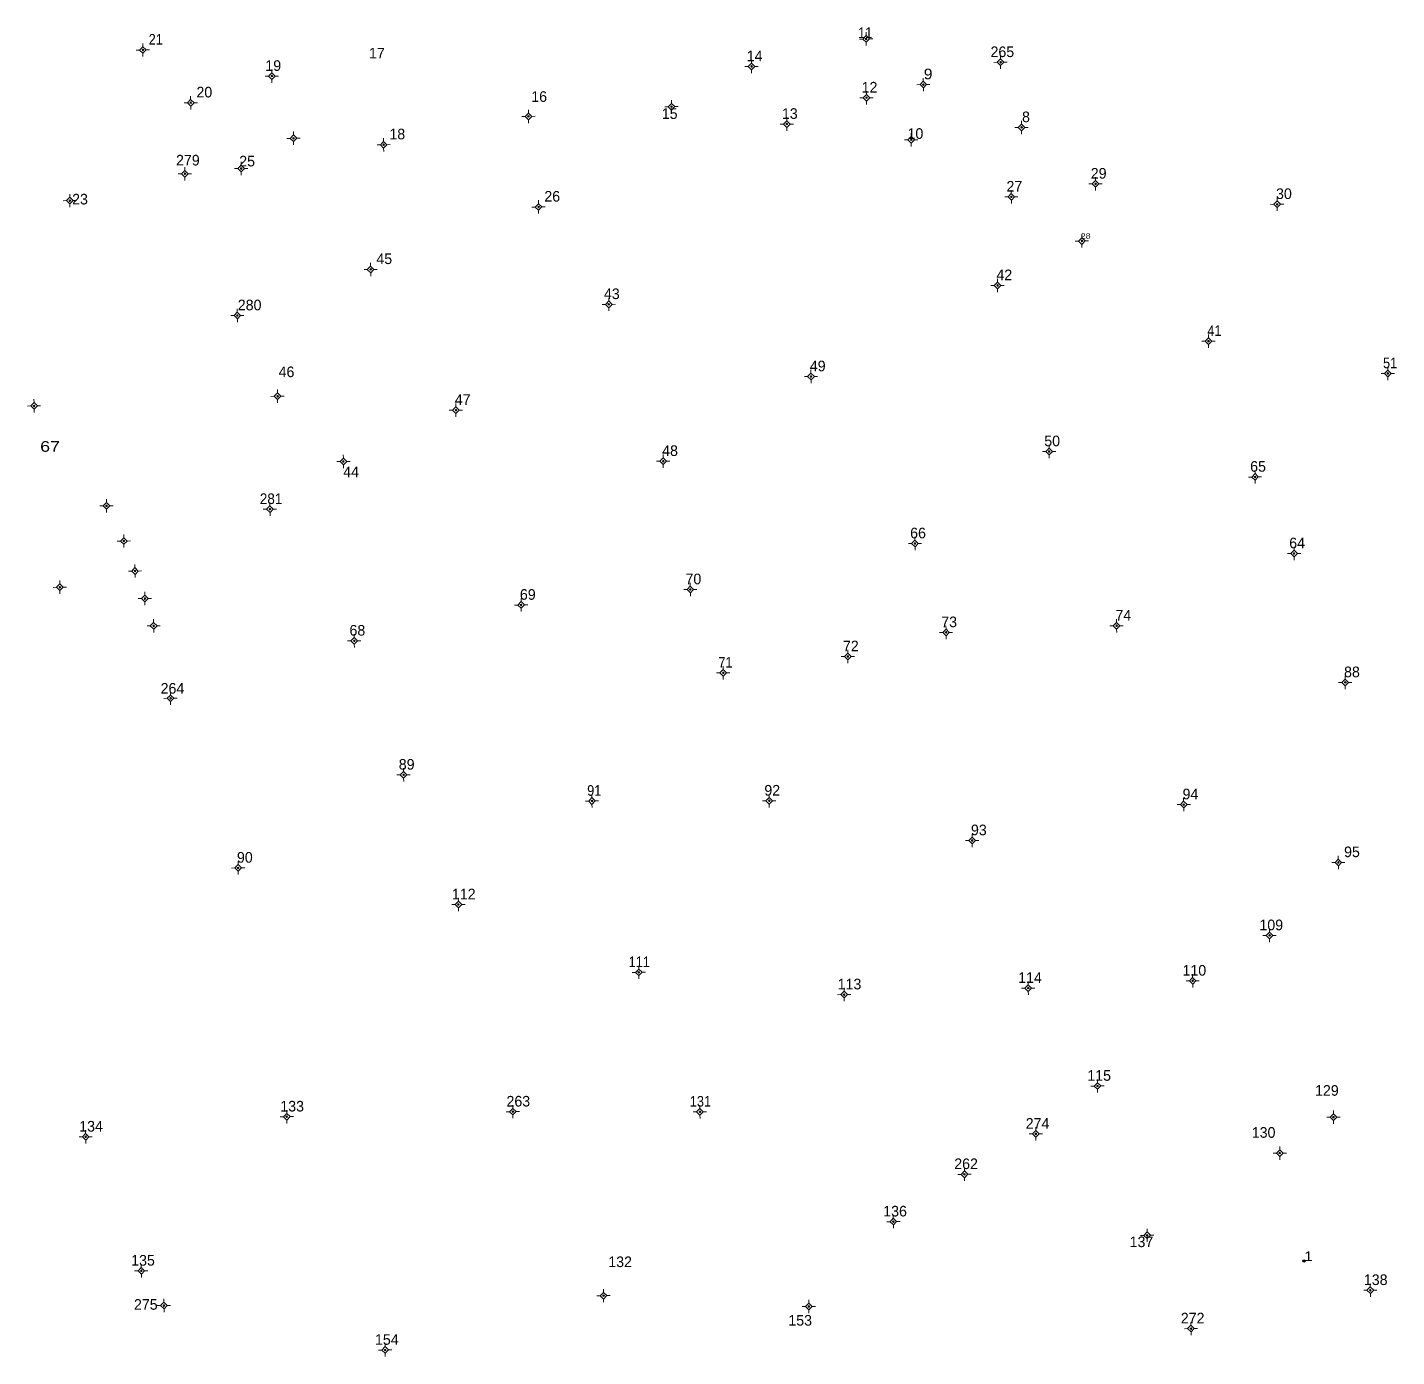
# Model space of a CAD drawing. Header units: metres. Extents: x 551555 to 552070, y 1839000 to 1839511.
# Drawn here: x 551554.9 to 551812.9, y 1839252.4 to 1839502.9 of the extents above; entities that cross this region are included whole.
import ezdxf

# ---------------------------------------------------------------- set-up
doc = ezdxf.new("R2010")
doc.units = ezdxf.units.M
doc.header["$LTSCALE"] = 0.8
doc.header["$PDMODE"] = 32
doc.header["$PDSIZE"] = 0.4
doc.layers.add('11', color=7, linetype='Continuous', lineweight=13)
for name, color, linetype in [('12', 7, 'Continuous'), ('15', 7, 'Continuous'), ('7', 7, 'Continuous')]:
    doc.layers.add(name, color=color, linetype=linetype)

msp = doc.modelspace()

# ---------------------------------------------------------------- hatches: boundary and pattern name
at = {"layer": '11'}
for points in [[(551576.8265, 1839498.643, 1), (551576.5265, 1839498.643, 1)], [(551713.0756, 1839500.7239, 1), (551712.7756, 1839500.7239, 1)], [(551738.4179, 1839496.3265, 1), (551738.1179, 1839496.3265, 1)], [(551601.1237, 1839493.7266, 1), (551600.8237, 1839493.7266, 1)], [(551691.4961, 1839495.5364, 1), (551691.1961, 1839495.5364, 1)], [(551723.8582, 1839492.1202, 1), (551723.5582, 1839492.1202, 1)], [(551585.8314, 1839488.6941, 1), (551585.5314, 1839488.6941, 1)], [(551713.1524, 1839489.6472, 1), (551712.8524, 1839489.6472, 1)], [(551649.4585, 1839486.1311, 1), (551649.1585, 1839486.1311, 1)], [(551676.416, 1839487.9564, 1), (551676.116, 1839487.9564, 1)], [(551698.1395, 1839484.6771, 1), (551697.8395, 1839484.6771, 1)], [(551742.3643, 1839484.054, 1), (551742.0643, 1839484.054, 1)], [(551605.1952, 1839482.005, 1), (551604.8952, 1839482.005, 1)], [(551622.1817, 1839480.7939, 1), (551621.8817, 1839480.7939, 1)], [(551721.5797, 1839481.7228, 1), (551721.2797, 1839481.7228, 1)], [(551584.7385, 1839475.3278, 1), (551584.4385, 1839475.3278, 1)], [(551595.3374, 1839476.3002, 1), (551595.0374, 1839476.3002, 1)], [(551756.314, 1839473.4085, 1), (551756.014, 1839473.4085, 1)], [(551563.078, 1839470.2596, 1), (551562.778, 1839470.2596, 1)], [(551740.4392, 1839470.9703, 1), (551740.1392, 1839470.9703, 1)], [(551651.3672, 1839469.0619, 1), (551651.0672, 1839469.0619, 1)], [(551790.5094, 1839469.5685, 1), (551790.2094, 1839469.5685, 1)], [(551753.7287, 1839462.6485, 1), (551753.4287, 1839462.6485, 1)], [(551619.7377, 1839457.2981, 1), (551619.4377, 1839457.2981, 1)], [(551737.8458, 1839454.2716, 1), (551737.5458, 1839454.2716, 1)], [(551664.5945, 1839450.712, 1), (551664.2945, 1839450.712, 1)], [(551594.6198, 1839448.6006, 1), (551594.3198, 1839448.6006, 1)], [(551777.5881, 1839443.7717, 1), (551777.2881, 1839443.7717, 1)], [(551702.6943, 1839437.1084, 1), (551702.3943, 1839437.1084, 1)], [(551811.3732, 1839437.6885, 1), (551811.0732, 1839437.6885, 1)], [(551556.318, 1839431.5698, 1), (551556.018, 1839431.5698, 1)], [(551602.201, 1839433.3905, 1), (551601.901, 1839433.3905, 1)], [(551635.8058, 1839430.775, 1), (551635.5058, 1839430.775, 1)], [(551614.5955, 1839421.1019, 1), (551614.2955, 1839421.1019, 1)], [(551674.8606, 1839421.1488, 1), (551674.5606, 1839421.1488, 1)], [(551747.557, 1839422.984, 1), (551747.257, 1839422.984, 1)], [(551786.3497, 1839418.1844, 1), (551786.0497, 1839418.1844, 1)], [(551569.9594, 1839412.7336, 1), (551569.6594, 1839412.7336, 1)], [(551600.7674, 1839412.1131, 1), (551600.4674, 1839412.1131, 1)], [(551573.2265, 1839406.1137, 1), (551572.9265, 1839406.1137, 1)], [(551722.2848, 1839405.6372, 1), (551721.9848, 1839405.6372, 1)], [(551793.7041, 1839403.7522, 1), (551793.4041, 1839403.7522, 1)], [(551575.3354, 1839400.4635, 1), (551575.0354, 1839400.4635, 1)], [(551561.1856, 1839397.4006, 1), (551560.8856, 1839397.4006, 1)], [(551577.2003, 1839395.2711, 1), (551576.9003, 1839395.2711, 1)], [(551679.9607, 1839396.9792, 1), (551679.6607, 1839396.9792, 1)], [(551648.0738, 1839394.0611, 1), (551647.7738, 1839394.0611, 1)], [(551578.855, 1839390.1168, 1), (551578.555, 1839390.1168, 1)], [(551760.2711, 1839390.1431, 1), (551759.9711, 1839390.1431, 1)], [(551728.1398, 1839388.8924, 1), (551727.8398, 1839388.8924, 1)], [(551616.6505, 1839387.308, 1), (551616.3505, 1839387.308, 1)], [(551709.6239, 1839384.3516, 1), (551709.3239, 1839384.3516, 1)], [(551686.1665, 1839381.2773, 1), (551685.8665, 1839381.2773, 1)], [(551803.3342, 1839379.4622, 1), (551803.0342, 1839379.4622, 1)], [(551582.0435, 1839376.478, 1), (551581.7435, 1839376.478, 1)], [(551625.9491, 1839362.0453, 1), (551625.6491, 1839362.0453, 1)], [(551661.4336, 1839357.1268, 1), (551661.1336, 1839357.1268, 1)], [(551694.8253, 1839357.1588, 1), (551694.5253, 1839357.1588, 1)], [(551772.9128, 1839356.4417, 1), (551772.6128, 1839356.4417, 1)], [(551733.0514, 1839349.6848, 1), (551732.7514, 1839349.6848, 1)], [(551594.76, 1839344.5069, 1), (551594.46, 1839344.5069, 1)], [(551802.0411, 1839345.539, 1), (551801.7411, 1839345.539, 1)], [(551636.2603, 1839337.6114, 1), (551635.9603, 1839337.6114, 1)], [(551789.0845, 1839331.789, 1), (551788.7845, 1839331.789, 1)], [(551670.2437, 1839324.8416, 1), (551669.9437, 1839324.8416, 1)], [(551774.6026, 1839323.2444, 1), (551774.3026, 1839323.2444, 1)], [(551708.9212, 1839320.6408, 1), (551708.6212, 1839320.6408, 1)], [(551743.6321, 1839321.874, 1), (551743.3321, 1839321.874, 1)], [(551756.6703, 1839303.4224, 1), (551756.3703, 1839303.4224, 1)], [(551603.9276, 1839297.6383, 1), (551603.6276, 1839297.6383, 1)], [(551646.5291, 1839298.5805, 1), (551646.2291, 1839298.5805, 1)], [(551681.7709, 1839298.5487, 1), (551681.4709, 1839298.5487, 1)], [(551801.121, 1839297.5425, 1), (551800.821, 1839297.5425, 1)], [(551566.0498, 1839293.848, 1), (551565.7498, 1839293.848, 1)], [(551745.052, 1839294.393, 1), (551744.752, 1839294.393, 1)], [(551791.0026, 1839290.7756, 1), (551790.7026, 1839290.7756, 1)], [(551731.6018, 1839286.7772, 1), (551731.3018, 1839286.7772, 1)], [(551718.213, 1839277.8623, 1), (551717.913, 1839277.8623, 1)], [(551766.0141, 1839275.2808, 1), (551765.7141, 1839275.2808, 1)], [(551576.5281, 1839268.5957, 1), (551576.2281, 1839268.5957, 1)], [(551663.6081, 1839263.9082, 1), (551663.3081, 1839263.9082, 1)], [(551808.0745, 1839264.9311, 1), (551807.7745, 1839264.9311, 1)], [(551580.7943, 1839262.0446, 1), (551580.4943, 1839262.0446, 1)], [(551702.2867, 1839261.8669, 1), (551701.9867, 1839261.8669, 1)], [(551774.2858, 1839257.6974, 1), (551773.9858, 1839257.6974, 1)], [(551622.4675, 1839253.671, 1), (551622.1675, 1839253.671, 1)]]:
    msp.add_hatch(color=256, dxfattribs=at).paths.add_polyline_path(points)

# ---------------------------------------------------------------- linework, layer by layer
for p, q in [((551712.91, 1839501.97), (551712.92, 1839501.35)), ((551576.04, 1839498.63), (551575.42, 1839498.63)), ((551576.66, 1839499.89), (551576.67, 1839499.26)), ((551577.92, 1839498.65), (551577.3, 1839498.64)), ((551712.29, 1839500.71), (551711.67, 1839500.71)), ((551712.93, 1839500.09), (551712.93, 1839499.47)), ((551714.17, 1839500.73), (551713.55, 1839500.72)), ((551576.68, 1839498.02), (551576.68, 1839497.39)), ((551691.33, 1839496.78), (551691.34, 1839496.16)), ((551737.64, 1839496.32), (551737.01, 1839496.31)), ((551738.25, 1839497.57), (551738.26, 1839496.95)), ((551739.51, 1839496.33), (551738.88, 1839496.33)), ((551600.34, 1839493.72), (551599.72, 1839493.71)), ((551600.96, 1839494.97), (551600.96, 1839494.35)), ((551602.22, 1839493.73), (551601.6, 1839493.73)), ((551690.72, 1839495.53), (551690.09, 1839495.52)), ((551691.35, 1839494.9), (551691.35, 1839494.28)), ((551692.59, 1839495.54), (551691.96, 1839495.54)), ((551723.69, 1839493.36), (551723.7, 1839492.75)), ((551738.27, 1839495.69), (551738.27, 1839495.07)), ((551600.97, 1839493.09), (551600.98, 1839492.47)), ((551712.99, 1839490.89), (551712.99, 1839490.27)), ((551723.08, 1839492.11), (551722.45, 1839492.1)), ((551723.71, 1839491.49), (551723.71, 1839490.87)), ((551724.95, 1839492.13), (551724.32, 1839492.12)), ((551585.05, 1839488.68), (551584.43, 1839488.68)), ((551585.67, 1839489.94), (551585.67, 1839489.32)), ((551586.93, 1839488.7), (551586.31, 1839488.69)), ((551676.25, 1839489.2), (551676.26, 1839488.57)), ((551712.37, 1839489.64), (551711.75, 1839489.63)), ((551713, 1839489.01), (551713.01, 1839488.39)), ((551714.25, 1839489.65), (551713.63, 1839489.65)), ((551585.68, 1839488.06), (551585.69, 1839487.44)), ((551648.67, 1839486.12), (551648.05, 1839486.12)), ((551649.29, 1839487.38), (551649.3, 1839486.76)), ((551650.55, 1839486.14), (551649.93, 1839486.13)), ((551675.63, 1839487.95), (551675.01, 1839487.94)), ((551676.27, 1839487.33), (551676.27, 1839486.7)), ((551677.51, 1839487.96), (551676.89, 1839487.96)), ((551697.97, 1839485.92), (551697.98, 1839485.3)), ((551605.03, 1839483.25), (551605.03, 1839482.63)), ((551649.31, 1839485.5), (551649.31, 1839484.88)), ((551697.35, 1839484.67), (551696.74, 1839484.66)), ((551697.99, 1839484.04), (551698, 1839483.42)), ((551699.23, 1839484.68), (551698.61, 1839484.68)), ((551741.59, 1839484.04), (551740.96, 1839484.04)), ((551742.2, 1839485.3), (551742.2, 1839484.67)), ((551742.21, 1839483.43), (551742.22, 1839482.8)), ((551743.46, 1839484.06), (551742.83, 1839484.05)), ((551604.42, 1839481.99), (551603.79, 1839481.99)), ((551605.05, 1839481.37), (551605.05, 1839480.75)), ((551606.29, 1839482.01), (551605.66, 1839482.01)), ((551621.41, 1839480.78), (551620.78, 1839480.78)), ((551622.02, 1839482.04), (551622.02, 1839481.42)), ((551623.28, 1839480.8), (551622.65, 1839480.79)), ((551720.8, 1839481.71), (551720.18, 1839481.71)), ((551721.41, 1839482.97), (551721.42, 1839482.35)), ((551721.43, 1839481.09), (551721.44, 1839480.47)), ((551722.67, 1839481.73), (551722.05, 1839481.72)), ((551622.03, 1839480.16), (551622.04, 1839479.54)), ((551583.96, 1839475.32), (551583.33, 1839475.31)), ((551584.57, 1839476.57), (551584.58, 1839475.95)), ((551585.83, 1839475.33), (551585.2, 1839475.33)), ((551594.55, 1839476.29), (551593.93, 1839476.28)), ((551595.17, 1839477.54), (551595.18, 1839476.93)), ((551595.19, 1839475.67), (551595.19, 1839475.05)), ((551596.43, 1839476.31), (551595.81, 1839476.3)), ((551584.59, 1839474.69), (551584.59, 1839474.07)), ((551755.54, 1839473.4), (551754.91, 1839473.39)), ((551756.15, 1839474.65), (551756.15, 1839474.03)), ((551756.16, 1839472.77), (551756.17, 1839472.15)), ((551757.41, 1839473.41), (551756.78, 1839473.41)), ((551562.29, 1839470.25), (551561.67, 1839470.24)), ((551562.91, 1839471.5), (551562.92, 1839470.88)), ((551564.17, 1839470.27), (551563.55, 1839470.26)), ((551651.2, 1839470.31), (551651.21, 1839469.68)), ((551739.66, 1839470.96), (551739.03, 1839470.95)), ((551740.27, 1839472.21), (551740.28, 1839471.6)), ((551740.29, 1839470.34), (551740.3, 1839469.72)), ((551741.53, 1839470.98), (551740.9, 1839470.97)), ((551790.34, 1839470.81), (551790.35, 1839470.19)), ((551562.93, 1839469.62), (551562.93, 1839469)), ((551650.58, 1839469.05), (551649.96, 1839469.05)), ((551651.22, 1839468.44), (551651.22, 1839467.81)), ((551652.46, 1839469.07), (551651.84, 1839469.06)), ((551789.72, 1839469.56), (551789.11, 1839469.55)), ((551790.36, 1839468.93), (551790.37, 1839468.31)), ((551791.6, 1839469.57), (551790.98, 1839469.57)), ((551752.95, 1839462.64), (551752.32, 1839462.63)), ((551753.56, 1839463.89), (551753.57, 1839463.27)), ((551754.82, 1839462.65), (551754.19, 1839462.65)), ((551753.58, 1839462.01), (551753.58, 1839461.39)), ((551618.95, 1839457.29), (551618.33, 1839457.28)), ((551619.57, 1839458.54), (551619.58, 1839457.92)), ((551620.83, 1839457.3), (551620.21, 1839457.3)), ((551619.59, 1839456.66), (551619.59, 1839456.04)), ((551737.68, 1839455.52), (551737.69, 1839454.9)), ((551737.07, 1839454.26), (551736.44, 1839454.26)), ((551737.7, 1839453.64), (551737.7, 1839453.02)), ((551738.94, 1839454.28), (551738.31, 1839454.27)), ((551594.45, 1839449.85), (551594.46, 1839449.23)), ((551663.82, 1839450.7), (551663.19, 1839450.7)), ((551664.43, 1839451.96), (551664.43, 1839451.34)), ((551664.45, 1839450.08), (551664.45, 1839449.46)), ((551665.69, 1839450.72), (551665.06, 1839450.71)), ((551593.84, 1839448.59), (551593.22, 1839448.58)), ((551594.47, 1839447.97), (551594.48, 1839447.35)), ((551595.71, 1839448.61), (551595.09, 1839448.6)), ((551777.42, 1839445.02), (551777.43, 1839444.39)), ((551776.81, 1839443.76), (551776.18, 1839443.76)), ((551777.44, 1839443.15), (551777.44, 1839442.52)), ((551778.68, 1839443.78), (551778.05, 1839443.77)), ((551701.91, 1839437.1), (551701.29, 1839437.09)), ((551702.53, 1839438.35), (551702.53, 1839437.73)), ((551703.79, 1839437.11), (551703.17, 1839437.11)), ((551810.6, 1839437.68), (551809.97, 1839437.67)), ((551811.21, 1839438.93), (551811.21, 1839438.3)), ((551811.22, 1839437.06), (551811.23, 1839436.43)), ((551812.47, 1839437.69), (551811.84, 1839437.69)), ((551602.04, 1839434.64), (551602.04, 1839434.02)), ((551702.55, 1839436.47), (551702.55, 1839435.85)), ((551555.53, 1839431.56), (551554.91, 1839431.55)), ((551556.15, 1839432.81), (551556.16, 1839432.19)), ((551557.41, 1839431.58), (551556.79, 1839431.57)), ((551601.43, 1839433.38), (551600.8, 1839433.37)), ((551602.05, 1839432.76), (551602.06, 1839432.14)), ((551603.3, 1839433.4), (551602.67, 1839433.39)), ((551635.64, 1839432.02), (551635.65, 1839431.39)), ((551556.17, 1839430.93), (551556.17, 1839430.32)), ((551635.02, 1839430.76), (551634.4, 1839430.76)), ((551635.66, 1839430.15), (551635.66, 1839429.52)), ((551636.9, 1839430.78), (551636.28, 1839430.78)), ((551747.39, 1839424.23), (551747.4, 1839423.61)), ((551614.43, 1839422.35), (551614.44, 1839421.73)), ((551615.69, 1839421.11), (551615.07, 1839421.1)), ((551674.08, 1839421.14), (551673.46, 1839421.13)), ((551674.69, 1839422.39), (551674.7, 1839421.77)), ((551675.96, 1839421.15), (551675.34, 1839421.15)), ((551746.78, 1839422.97), (551746.15, 1839422.97)), ((551747.41, 1839422.35), (551747.41, 1839421.73)), ((551748.65, 1839422.99), (551748.02, 1839422.98)), ((551613.81, 1839421.09), (551613.19, 1839421.09)), ((551614.45, 1839420.47), (551614.45, 1839419.85)), ((551674.71, 1839420.51), (551674.72, 1839419.89)), ((551786.18, 1839419.43), (551786.19, 1839418.81)), ((551785.58, 1839418.17), (551784.95, 1839418.17)), ((551786.2, 1839417.55), (551786.21, 1839416.93)), ((551787.44, 1839418.19), (551786.81, 1839418.18)), ((551569.79, 1839413.98), (551569.8, 1839413.36)), ((551600.6, 1839413.36), (551600.61, 1839412.73)), ((551569.17, 1839412.72), (551568.56, 1839412.72)), ((551569.81, 1839412.1), (551569.82, 1839411.48)), ((551571.05, 1839412.74), (551570.43, 1839412.73)), ((551599.99, 1839412.1), (551599.36, 1839412.1)), ((551600.62, 1839411.49), (551600.62, 1839410.86)), ((551601.86, 1839412.12), (551601.23, 1839412.11)), ((551572.45, 1839406.1), (551571.82, 1839406.1)), ((551573.06, 1839407.36), (551573.07, 1839406.73)), ((551574.32, 1839406.12), (551573.69, 1839406.11)), ((551721.5, 1839405.63), (551720.88, 1839405.62)), ((551722.12, 1839406.88), (551722.12, 1839406.25)), ((551723.38, 1839405.64), (551722.76, 1839405.64)), ((551573.08, 1839405.49), (551573.08, 1839404.86)), ((551722.14, 1839405.01), (551722.14, 1839404.38)), ((551792.92, 1839403.74), (551792.3, 1839403.74)), ((551793.54, 1839405), (551793.54, 1839404.38)), ((551793.55, 1839403.12), (551793.56, 1839402.5)), ((551794.8, 1839403.76), (551794.18, 1839403.75)), ((551575.17, 1839401.71), (551575.18, 1839401.09)), ((551576.43, 1839400.47), (551575.8, 1839400.46)), ((551561.02, 1839398.65), (551561.03, 1839398.03)), ((551574.56, 1839400.45), (551573.93, 1839400.45)), ((551575.19, 1839399.83), (551575.19, 1839399.21)), ((551679.79, 1839398.22), (551679.8, 1839397.6)), ((551560.41, 1839397.39), (551559.78, 1839397.38)), ((551561.04, 1839396.77), (551561.04, 1839396.15)), ((551562.28, 1839397.41), (551561.65, 1839397.4)), ((551577.03, 1839396.52), (551577.04, 1839395.89)), ((551647.91, 1839395.31), (551647.91, 1839394.69)), ((551679.19, 1839396.97), (551678.56, 1839396.96)), ((551679.81, 1839396.34), (551679.82, 1839395.72)), ((551681.06, 1839396.99), (551680.43, 1839396.98)), ((551576.43, 1839395.26), (551575.8, 1839395.26)), ((551577.05, 1839394.65), (551577.06, 1839394.02)), ((551578.3, 1839395.28), (551577.67, 1839395.27)), ((551647.3, 1839394.05), (551646.67, 1839394.05)), ((551647.92, 1839393.43), (551647.93, 1839392.81)), ((551649.17, 1839394.07), (551648.54, 1839394.06)), ((551578.69, 1839391.36), (551578.69, 1839390.74)), ((551760.11, 1839391.39), (551760.11, 1839390.77)), ((551761.37, 1839390.15), (551760.75, 1839390.14)), ((551578.07, 1839390.11), (551577.45, 1839390.1)), ((551578.71, 1839389.48), (551578.71, 1839388.86)), ((551579.95, 1839390.12), (551579.33, 1839390.12)), ((551616.48, 1839388.55), (551616.49, 1839387.93)), ((551727.37, 1839388.88), (551726.74, 1839388.88)), ((551727.97, 1839390.14), (551727.98, 1839389.51)), ((551727.99, 1839388.27), (551728, 1839387.64)), ((551729.23, 1839388.9), (551728.6, 1839388.89)), ((551759.49, 1839390.13), (551758.87, 1839390.13)), ((551760.12, 1839389.51), (551760.13, 1839388.89)), ((551615.87, 1839387.3), (551615.25, 1839387.29)), ((551616.5, 1839386.67), (551616.51, 1839386.05)), ((551617.75, 1839387.31), (551617.13, 1839387.31)), ((551709.46, 1839385.6), (551709.46, 1839384.97)), ((551686, 1839382.52), (551686.01, 1839381.9)), ((551708.85, 1839384.34), (551708.22, 1839384.34)), ((551709.47, 1839383.73), (551709.48, 1839383.1)), ((551710.72, 1839384.36), (551710.09, 1839384.35)), ((551685.38, 1839381.27), (551684.76, 1839381.26)), ((551686.02, 1839380.64), (551686.02, 1839380.02)), ((551687.26, 1839381.28), (551686.64, 1839381.28)), ((551803.17, 1839380.71), (551803.17, 1839380.09)), ((551581.88, 1839377.72), (551581.88, 1839377.09)), ((551802.55, 1839379.45), (551801.93, 1839379.45)), ((551803.18, 1839378.83), (551803.19, 1839378.21)), ((551804.43, 1839379.47), (551803.81, 1839379.46)), ((551581.27, 1839376.47), (551580.64, 1839376.46)), ((551581.89, 1839375.85), (551581.9, 1839375.22)), ((551583.14, 1839376.48), (551582.51, 1839376.48)), ((551625.16, 1839362.03), (551624.54, 1839362.03)), ((551625.78, 1839363.29), (551625.79, 1839362.66)), ((551627.04, 1839362.05), (551626.42, 1839362.05)), ((551625.8, 1839361.42), (551625.81, 1839360.79)), ((551660.66, 1839357.12), (551660.03, 1839357.11)), ((551661.27, 1839358.37), (551661.27, 1839357.75)), ((551662.53, 1839357.13), (551661.9, 1839357.13)), ((551694.05, 1839357.15), (551693.42, 1839357.14)), ((551694.66, 1839358.4), (551694.67, 1839357.78)), ((551695.92, 1839357.16), (551695.29, 1839357.16)), ((551772.75, 1839357.69), (551772.75, 1839357.07)), ((551661.28, 1839356.49), (551661.29, 1839355.87)), ((551694.68, 1839356.52), (551694.68, 1839355.9)), ((551772.14, 1839356.43), (551771.51, 1839356.43)), ((551772.76, 1839355.81), (551772.77, 1839355.19)), ((551774.01, 1839356.45), (551773.38, 1839356.44)), ((551732.27, 1839349.67), (551731.65, 1839349.67)), ((551732.89, 1839350.93), (551732.89, 1839350.3)), ((551732.9, 1839349.06), (551732.91, 1839348.43)), ((551734.15, 1839349.69), (551733.53, 1839349.69)), ((551801.88, 1839346.78), (551801.88, 1839346.16)), ((551593.99, 1839344.5), (551593.36, 1839344.49)), ((551594.59, 1839345.75), (551594.6, 1839345.13)), ((551594.61, 1839343.87), (551594.62, 1839343.25)), ((551595.85, 1839344.51), (551595.23, 1839344.51)), ((551801.27, 1839345.53), (551800.64, 1839345.52)), ((551801.89, 1839344.9), (551801.9, 1839344.28)), ((551803.14, 1839345.54), (551802.51, 1839345.54)), ((551636.09, 1839338.86), (551636.1, 1839338.24)), ((551635.48, 1839337.6), (551634.86, 1839337.6)), ((551636.11, 1839336.98), (551636.12, 1839336.36)), ((551637.36, 1839337.62), (551636.74, 1839337.61)), ((551788.31, 1839331.78), (551787.68, 1839331.77)), ((551788.92, 1839333.03), (551788.92, 1839332.41)), ((551788.94, 1839331.15), (551788.94, 1839330.53)), ((551790.18, 1839331.79), (551789.55, 1839331.79)), ((551670.08, 1839326.09), (551670.08, 1839325.46)), ((551669.46, 1839324.83), (551668.84, 1839324.83)), ((551670.09, 1839324.22), (551670.1, 1839323.59)), ((551671.34, 1839324.85), (551670.72, 1839324.84)), ((551743.47, 1839323.12), (551743.47, 1839322.5)), ((551773.83, 1839323.23), (551773.2, 1839323.23)), ((551774.44, 1839324.49), (551774.44, 1839323.87)), ((551775.7, 1839323.25), (551775.07, 1839323.24)), ((551708.15, 1839320.63), (551707.52, 1839320.62)), ((551708.76, 1839321.89), (551708.76, 1839321.26)), ((551710.02, 1839320.65), (551709.39, 1839320.64)), ((551742.85, 1839321.86), (551742.23, 1839321.86)), ((551743.48, 1839321.24), (551743.49, 1839320.62)), ((551744.73, 1839321.88), (551744.11, 1839321.87)), ((551774.45, 1839322.61), (551774.46, 1839321.99)), ((551708.77, 1839320.02), (551708.78, 1839319.39)), ((551755.89, 1839303.41), (551755.27, 1839303.41)), ((551756.5, 1839304.67), (551756.51, 1839304.04)), ((551756.52, 1839302.8), (551756.53, 1839302.17)), ((551757.77, 1839303.43), (551757.15, 1839303.42)), ((551603.15, 1839297.63), (551602.52, 1839297.62)), ((551603.76, 1839298.88), (551603.77, 1839298.26)), ((551605.02, 1839297.64), (551604.39, 1839297.64)), ((551645.75, 1839298.57), (551645.12, 1839298.56)), ((551646.36, 1839299.83), (551646.37, 1839299.2)), ((551646.38, 1839297.96), (551646.39, 1839297.33)), ((551647.62, 1839298.59), (551646.99, 1839298.58)), ((551680.99, 1839298.54), (551680.37, 1839298.53)), ((551681.61, 1839299.79), (551681.61, 1839299.16)), ((551681.62, 1839297.92), (551681.63, 1839297.29)), ((551682.87, 1839298.55), (551682.25, 1839298.55)), ((551800.35, 1839297.53), (551799.72, 1839297.53)), ((551800.96, 1839298.79), (551800.96, 1839298.17)), ((551802.22, 1839297.55), (551801.59, 1839297.54)), ((551565.88, 1839295.09), (551565.89, 1839294.47)), ((551603.78, 1839297), (551603.78, 1839296.38)), ((551744.89, 1839295.64), (551744.89, 1839295.02)), ((551800.97, 1839296.91), (551800.98, 1839296.29)), ((551565.28, 1839293.84), (551564.65, 1839293.83)), ((551565.9, 1839293.21), (551565.91, 1839292.59)), ((551567.14, 1839293.85), (551566.51, 1839293.85)), ((551744.27, 1839294.38), (551743.65, 1839294.38)), ((551744.9, 1839293.76), (551744.91, 1839293.14)), ((551746.15, 1839294.4), (551745.53, 1839294.39)), ((551790.23, 1839290.77), (551789.6, 1839290.76)), ((551790.84, 1839292.02), (551790.84, 1839291.4)), ((551790.85, 1839290.14), (551790.86, 1839289.52)), ((551792.1, 1839290.78), (551791.47, 1839290.78)), ((551731.44, 1839288.02), (551731.44, 1839287.4)), ((551730.82, 1839286.77), (551730.2, 1839286.76)), ((551731.45, 1839286.14), (551731.46, 1839285.52)), ((551732.7, 1839286.78), (551732.08, 1839286.78)), ((551717.44, 1839277.85), (551716.81, 1839277.85)), ((551718.05, 1839279.11), (551718.05, 1839278.49)), ((551718.06, 1839277.23), (551718.07, 1839276.61)), ((551719.31, 1839277.87), (551718.68, 1839277.86)), ((551765.23, 1839275.27), (551764.61, 1839275.26)), ((551765.85, 1839276.53), (551765.85, 1839275.91)), ((551765.86, 1839274.65), (551765.87, 1839274.03)), ((551767.11, 1839275.29), (551766.49, 1839275.28)), ((551576.36, 1839269.84), (551576.37, 1839269.21)), ((551575.75, 1839268.59), (551575.12, 1839268.58)), ((551576.38, 1839267.97), (551576.38, 1839267.34)), ((551577.62, 1839268.6), (551576.99, 1839268.6)), ((551662.83, 1839263.9), (551662.2, 1839263.89)), ((551663.44, 1839265.15), (551663.45, 1839264.53)), ((551664.7, 1839263.91), (551664.07, 1839263.91)), ((551807.29, 1839264.92), (551806.67, 1839264.92)), ((551807.91, 1839266.18), (551807.91, 1839265.56)), ((551807.93, 1839264.3), (551807.93, 1839263.68)), ((551809.17, 1839264.94), (551808.55, 1839264.93)), ((551580.01, 1839262.03), (551579.39, 1839262.03)), ((551580.63, 1839263.29), (551580.63, 1839262.67)), ((551580.65, 1839261.41), (551580.65, 1839260.79)), ((551581.89, 1839262.05), (551581.27, 1839262.05)), ((551663.46, 1839263.27), (551663.46, 1839262.65)), ((551701.5, 1839261.86), (551700.88, 1839261.85)), ((551702.12, 1839263.11), (551702.13, 1839262.49)), ((551702.14, 1839261.23), (551702.14, 1839260.61)), ((551703.38, 1839261.87), (551702.76, 1839261.87)), ((551774.12, 1839258.94), (551774.13, 1839258.32)), ((551773.5, 1839257.69), (551772.88, 1839257.68)), ((551774.14, 1839257.06), (551774.14, 1839256.44)), ((551775.38, 1839257.7), (551774.76, 1839257.7)), ((551621.69, 1839253.66), (551621.06, 1839253.66)), ((551622.3, 1839254.92), (551622.31, 1839254.3)), ((551623.56, 1839253.68), (551622.93, 1839253.67)), ((551622.32, 1839253.04), (551622.32, 1839252.42))]:
    msp.add_line(p, q, dxfattribs=at)
for points in [[(551712.92, 1839501.35), (551712.29, 1839500.71), (551712.93, 1839500.09), (551713.55, 1839500.72)], [(551576.67, 1839499.26), (551576.04, 1839498.63), (551576.68, 1839498.02), (551577.3, 1839498.64)], [(551691.34, 1839496.16), (551690.72, 1839495.53), (551691.35, 1839494.9), (551691.96, 1839495.54)], [(551738.26, 1839496.95), (551737.64, 1839496.32), (551738.27, 1839495.69), (551738.88, 1839496.33)], [(551600.96, 1839494.35), (551600.34, 1839493.72), (551600.97, 1839493.09), (551601.6, 1839493.73)], [(551723.7, 1839492.75), (551723.08, 1839492.11), (551723.71, 1839491.49), (551724.32, 1839492.12)], [(551585.67, 1839489.32), (551585.05, 1839488.68), (551585.68, 1839488.06), (551586.31, 1839488.69)], [(551676.26, 1839488.57), (551675.63, 1839487.95), (551676.27, 1839487.33), (551676.89, 1839487.96)], [(551712.99, 1839490.27), (551712.37, 1839489.64), (551713, 1839489.01), (551713.63, 1839489.65)], [(551649.3, 1839486.76), (551648.67, 1839486.12), (551649.31, 1839485.5), (551649.93, 1839486.13)], [(551697.98, 1839485.3), (551697.35, 1839484.67), (551697.99, 1839484.04), (551698.61, 1839484.68)], [(551742.2, 1839484.67), (551741.59, 1839484.04), (551742.21, 1839483.43), (551742.83, 1839484.05)], [(551605.03, 1839482.63), (551604.42, 1839481.99), (551605.05, 1839481.37), (551605.66, 1839482.01)], [(551622.02, 1839481.42), (551621.41, 1839480.78), (551622.03, 1839480.16), (551622.65, 1839480.79)], [(551721.42, 1839482.35), (551720.8, 1839481.71), (551721.43, 1839481.09), (551722.05, 1839481.72)], [(551584.58, 1839475.95), (551583.96, 1839475.32), (551584.59, 1839474.69), (551585.2, 1839475.33)], [(551595.18, 1839476.93), (551594.55, 1839476.29), (551595.19, 1839475.67), (551595.81, 1839476.3)], [(551756.15, 1839474.03), (551755.54, 1839473.4), (551756.16, 1839472.77), (551756.78, 1839473.41)], [(551562.92, 1839470.88), (551562.29, 1839470.25), (551562.93, 1839469.62), (551563.55, 1839470.26)], [(551740.28, 1839471.6), (551739.66, 1839470.96), (551740.29, 1839470.34), (551740.9, 1839470.97)], [(551790.35, 1839470.19), (551789.72, 1839469.56), (551790.36, 1839468.93), (551790.98, 1839469.57)], [(551651.21, 1839469.68), (551650.58, 1839469.05), (551651.22, 1839468.44), (551651.84, 1839469.06)], [(551753.57, 1839463.27), (551752.95, 1839462.64), (551753.58, 1839462.01), (551754.19, 1839462.65)], [(551619.58, 1839457.92), (551618.95, 1839457.29), (551619.59, 1839456.66), (551620.21, 1839457.3)], [(551737.69, 1839454.9), (551737.07, 1839454.26), (551737.7, 1839453.64), (551738.31, 1839454.27)], [(551664.43, 1839451.34), (551663.82, 1839450.7), (551664.45, 1839450.08), (551665.06, 1839450.71)], [(551594.46, 1839449.23), (551593.84, 1839448.59), (551594.47, 1839447.97), (551595.09, 1839448.6)], [(551777.43, 1839444.39), (551776.81, 1839443.76), (551777.44, 1839443.15), (551778.05, 1839443.77)], [(551702.53, 1839437.73), (551701.91, 1839437.1), (551702.55, 1839436.47), (551703.17, 1839437.11)], [(551811.21, 1839438.3), (551810.6, 1839437.68), (551811.22, 1839437.06), (551811.84, 1839437.69)], [(551602.04, 1839434.02), (551601.43, 1839433.38), (551602.05, 1839432.76), (551602.67, 1839433.39)], [(551556.16, 1839432.19), (551555.53, 1839431.56), (551556.17, 1839430.93), (551556.79, 1839431.57)], [(551635.65, 1839431.39), (551635.02, 1839430.76), (551635.66, 1839430.15), (551636.28, 1839430.78)], [(551614.44, 1839421.73), (551613.81, 1839421.09), (551614.45, 1839420.47), (551615.07, 1839421.1)], [(551674.7, 1839421.77), (551674.08, 1839421.14), (551674.71, 1839420.51), (551675.34, 1839421.15)], [(551747.4, 1839423.61), (551746.78, 1839422.97), (551747.41, 1839422.35), (551748.02, 1839422.98)], [(551786.19, 1839418.81), (551785.58, 1839418.17), (551786.2, 1839417.55), (551786.81, 1839418.18)], [(551569.8, 1839413.36), (551569.17, 1839412.72), (551569.81, 1839412.1), (551570.43, 1839412.73)], [(551600.61, 1839412.73), (551599.99, 1839412.1), (551600.62, 1839411.49), (551601.23, 1839412.11)], [(551573.07, 1839406.73), (551572.45, 1839406.1), (551573.08, 1839405.49), (551573.69, 1839406.11)], [(551722.12, 1839406.25), (551721.5, 1839405.63), (551722.14, 1839405.01), (551722.76, 1839405.64)], [(551793.54, 1839404.38), (551792.92, 1839403.74), (551793.55, 1839403.12), (551794.18, 1839403.75)], [(551575.18, 1839401.09), (551574.56, 1839400.45), (551575.19, 1839399.83), (551575.8, 1839400.46)], [(551561.03, 1839398.03), (551560.41, 1839397.39), (551561.04, 1839396.77), (551561.65, 1839397.4)], [(551577.04, 1839395.89), (551576.43, 1839395.26), (551577.05, 1839394.65), (551577.67, 1839395.27)], [(551679.8, 1839397.6), (551679.19, 1839396.97), (551679.81, 1839396.34), (551680.43, 1839396.98)], [(551647.91, 1839394.69), (551647.3, 1839394.05), (551647.92, 1839393.43), (551648.54, 1839394.06)], [(551578.69, 1839390.74), (551578.07, 1839390.11), (551578.71, 1839389.48), (551579.33, 1839390.12)], [(551760.11, 1839390.77), (551759.49, 1839390.13), (551760.12, 1839389.51), (551760.75, 1839390.14)], [(551616.49, 1839387.93), (551615.87, 1839387.3), (551616.5, 1839386.67), (551617.13, 1839387.31)], [(551727.98, 1839389.51), (551727.37, 1839388.88), (551727.99, 1839388.27), (551728.6, 1839388.89)], [(551709.46, 1839384.97), (551708.85, 1839384.34), (551709.47, 1839383.73), (551710.09, 1839384.35)], [(551686.01, 1839381.9), (551685.38, 1839381.27), (551686.02, 1839380.64), (551686.64, 1839381.28)], [(551803.17, 1839380.09), (551802.55, 1839379.45), (551803.18, 1839378.83), (551803.81, 1839379.46)], [(551581.88, 1839377.09), (551581.27, 1839376.47), (551581.89, 1839375.85), (551582.51, 1839376.48)], [(551625.79, 1839362.66), (551625.16, 1839362.03), (551625.8, 1839361.42), (551626.42, 1839362.05)], [(551661.27, 1839357.75), (551660.66, 1839357.12), (551661.28, 1839356.49), (551661.9, 1839357.13)], [(551694.67, 1839357.78), (551694.05, 1839357.15), (551694.68, 1839356.52), (551695.29, 1839357.16)], [(551772.75, 1839357.07), (551772.14, 1839356.43), (551772.76, 1839355.81), (551773.38, 1839356.44)], [(551732.89, 1839350.3), (551732.27, 1839349.67), (551732.9, 1839349.06), (551733.53, 1839349.69)], [(551594.6, 1839345.13), (551593.99, 1839344.5), (551594.61, 1839343.87), (551595.23, 1839344.51)], [(551801.88, 1839346.16), (551801.27, 1839345.53), (551801.89, 1839344.9), (551802.51, 1839345.54)], [(551636.1, 1839338.24), (551635.48, 1839337.6), (551636.11, 1839336.98), (551636.74, 1839337.61)], [(551788.92, 1839332.41), (551788.31, 1839331.78), (551788.94, 1839331.15), (551789.55, 1839331.79)], [(551670.08, 1839325.46), (551669.46, 1839324.83), (551670.09, 1839324.22), (551670.72, 1839324.84)], [(551774.44, 1839323.87), (551773.83, 1839323.23), (551774.45, 1839322.61), (551775.07, 1839323.24)], [(551708.76, 1839321.26), (551708.15, 1839320.63), (551708.77, 1839320.02), (551709.39, 1839320.64)], [(551743.47, 1839322.5), (551742.85, 1839321.86), (551743.48, 1839321.24), (551744.11, 1839321.87)], [(551756.51, 1839304.04), (551755.89, 1839303.41), (551756.52, 1839302.8), (551757.15, 1839303.42)], [(551603.77, 1839298.26), (551603.15, 1839297.63), (551603.78, 1839297), (551604.39, 1839297.64)], [(551646.37, 1839299.2), (551645.75, 1839298.57), (551646.38, 1839297.96), (551646.99, 1839298.58)], [(551681.61, 1839299.16), (551680.99, 1839298.54), (551681.62, 1839297.92), (551682.25, 1839298.55)], [(551800.96, 1839298.17), (551800.35, 1839297.53), (551800.97, 1839296.91), (551801.59, 1839297.54)], [(551744.89, 1839295.02), (551744.27, 1839294.38), (551744.9, 1839293.76), (551745.53, 1839294.39)], [(551565.89, 1839294.47), (551565.28, 1839293.84), (551565.9, 1839293.21), (551566.51, 1839293.85)], [(551790.84, 1839291.4), (551790.23, 1839290.77), (551790.85, 1839290.14), (551791.47, 1839290.78)], [(551731.44, 1839287.4), (551730.82, 1839286.77), (551731.45, 1839286.14), (551732.08, 1839286.78)], [(551718.05, 1839278.49), (551717.44, 1839277.85), (551718.06, 1839277.23), (551718.68, 1839277.86)], [(551765.85, 1839275.91), (551765.23, 1839275.27), (551765.86, 1839274.65), (551766.49, 1839275.28)], [(551576.37, 1839269.21), (551575.75, 1839268.59), (551576.38, 1839267.97), (551576.99, 1839268.6)], [(551663.45, 1839264.53), (551662.83, 1839263.9), (551663.46, 1839263.27), (551664.07, 1839263.91)], [(551807.91, 1839265.56), (551807.29, 1839264.92), (551807.93, 1839264.3), (551808.55, 1839264.93)], [(551580.63, 1839262.67), (551580.01, 1839262.03), (551580.65, 1839261.41), (551581.27, 1839262.05)], [(551702.13, 1839262.49), (551701.5, 1839261.86), (551702.14, 1839261.23), (551702.76, 1839261.87)], [(551774.13, 1839258.32), (551773.5, 1839257.69), (551774.14, 1839257.06), (551774.76, 1839257.7)], [(551622.31, 1839254.3), (551621.69, 1839253.66), (551622.32, 1839253.04), (551622.93, 1839253.67)]]:
    msp.add_lwpolyline(points, close=True, dxfattribs=at)
for centre in [(551576.6765, 1839498.643), (551712.9256, 1839500.7239), (551738.2679, 1839496.3265), (551600.9737, 1839493.7266), (551691.3461, 1839495.5364), (551723.7082, 1839492.1202), (551585.6814, 1839488.6941), (551713.0024, 1839489.6472), (551649.3085, 1839486.1311), (551676.266, 1839487.9564), (551697.9895, 1839484.6771), (551742.2143, 1839484.054), (551605.0452, 1839482.005), (551622.0317, 1839480.7939), (551721.4297, 1839481.7228), (551584.5885, 1839475.3278), (551595.1874, 1839476.3002), (551756.164, 1839473.4085), (551562.928, 1839470.2596), (551740.2892, 1839470.9703), (551651.2172, 1839469.0619), (551790.3594, 1839469.5685), (551753.5787, 1839462.6485), (551619.5877, 1839457.2981), (551737.6958, 1839454.2716), (551664.4445, 1839450.712), (551594.4698, 1839448.6006), (551777.4381, 1839443.7717), (551702.5443, 1839437.1084), (551811.2232, 1839437.6885), (551556.168, 1839431.5698), (551602.051, 1839433.3905), (551635.6558, 1839430.775), (551614.4455, 1839421.1019), (551674.7106, 1839421.1488), (551747.407, 1839422.984), (551786.1997, 1839418.1844), (551569.8094, 1839412.7336), (551600.6174, 1839412.1131), (551573.0765, 1839406.1137), (551722.1348, 1839405.6372), (551793.5541, 1839403.7522), (551575.1854, 1839400.4635), (551561.0356, 1839397.4006), (551577.0503, 1839395.2711), (551679.8107, 1839396.9792), (551647.9238, 1839394.0611), (551578.705, 1839390.1168), (551760.1211, 1839390.1431), (551727.9898, 1839388.8924), (551616.5005, 1839387.308), (551709.4739, 1839384.3516), (551686.0165, 1839381.2773), (551803.1842, 1839379.4622), (551581.8935, 1839376.478), (551625.7991, 1839362.0453), (551661.2836, 1839357.1268), (551694.6753, 1839357.1588), (551772.7628, 1839356.4417), (551732.9014, 1839349.6848), (551594.61, 1839344.5069), (551801.8911, 1839345.539), (551636.1103, 1839337.6114), (551788.9345, 1839331.789), (551670.0937, 1839324.8416), (551774.4526, 1839323.2444), (551708.7712, 1839320.6408), (551743.4821, 1839321.874), (551756.5203, 1839303.4224), (551603.7776, 1839297.6383), (551646.3791, 1839298.5805), (551681.6209, 1839298.5487), (551800.971, 1839297.5425), (551565.8998, 1839293.848), (551744.902, 1839294.393), (551790.8526, 1839290.7756), (551731.4518, 1839286.7772), (551718.063, 1839277.8623), (551765.8641, 1839275.2808), (551576.3781, 1839268.5957), (551663.4581, 1839263.9082), (551807.9245, 1839264.9311), (551580.6443, 1839262.0446), (551702.1367, 1839261.8669), (551774.1358, 1839257.6974), (551622.3175, 1839253.671)]:
    msp.add_circle(centre, 0.15, dxfattribs=at)
at = {"layer": '7'}
msp.add_point((551795.42, 1839270.43), dxfattribs=at)

# ---------------------------------------------------------------- texts
at = {"layer": '12', "width": 1.25}
msp.add_text('1', height=1.8, dxfattribs=at).set_placement((551795.42, 1839270.43))
at = {"layer": '15'}
for s, height, width, p in [('21', 2, 0.9, (551577.76, 1839499.65)), ('11', 2, 0.9, (551711.41, 1839500.9)), ('9', 2, 1.1, (551723.79, 1839493.12)), ('28', 1, 1.25, (551753.36, 1839463.09)), ('41', 2, 0.9, (551777.21, 1839444.76)), ('51', 2, 0.9, (551810.31, 1839438.67)), ('67', 2, 1.25, (551557.32, 1839422.93)), ('281', 2, 0.95, (551598.7, 1839413.08)), ('71', 2, 0.9, (551685.09, 1839382.25)), ('91', 2, 0.9, (551660.37, 1839358.11)), ('111', 2, 0.9, (551668.18, 1839325.82)), ('131', 2, 0.9, (551679.7, 1839299.53))]:
    msp.add_text(s, height=height, dxfattribs=dict(at, width=width)).set_placement(p)
for s, p in [('17', (551619.27, 1839497.04)), ('14', (551690.43, 1839496.51)), ('265', (551736.36, 1839497.3)), ('19', (551599.74, 1839494.7)), ('20', (551586.76, 1839489.7)), ('16', (551649.84, 1839488.86)), ('12', (551712.08, 1839490.62)), ('15', (551674.43, 1839485.65)), ('13', (551697.07, 1839485.66)), ('8', (551742.3, 1839485.04)), ('18', (551623.11, 1839481.8)), ('10', (551720.73, 1839481.89)), ('279', (551582.92, 1839476.88)), ('25', (551594.82, 1839476.7)), ('29', (551755.25, 1839474.4)), ('27', (551739.37, 1839471.95)), ('23', (551563.34, 1839469.53)), ('26', (551652.3, 1839470.07)), ('30', (551790.15, 1839470.56)), ('45', (551620.66, 1839458.3)), ('42', (551737.47, 1839455.26)), ('43', (551663.53, 1839451.7)), ('280', (551594.55, 1839449.59)), ('49', (551702.32, 1839438.1)), ('46', (551602.24, 1839436.99)), ('47', (551635.43, 1839431.76)), ('48', (551674.5, 1839422.14)), ('50', (551746.49, 1839423.97)), ('65', (551785.28, 1839419.17)), ('44', (551614.41, 1839418.14)), ('66', (551721.22, 1839406.62)), ('64', (551792.64, 1839404.74)), ('70', (551678.9, 1839397.96)), ('69', (551647.7, 1839395.04)), ('74', (551759.9, 1839391.13)), ('68', (551615.59, 1839388.29)), ('73', (551727.08, 1839389.87)), ('72', (551708.56, 1839385.33)), ('88', (551802.97, 1839380.45)), ('264', (551580.01, 1839377.35)), ('89', (551624.88, 1839363.03)), ('92', (551693.75, 1839358.14)), ('94', (551772.54, 1839357.43)), ('93', (551732.68, 1839350.67)), ('90', (551594.39, 1839345.5)), ('95', (551802.97, 1839346.54)), ('112', (551634.89, 1839338.59)), ('109', (551787.02, 1839332.77)), ('110', (551772.53, 1839324.21)), ('113', (551707.56, 1839321.62)), ('114', (551741.57, 1839322.84)), ('115', (551754.6, 1839304.4)), ('129', (551797.5, 1839301.58)), ('133', (551602.56, 1839298.61)), ('263', (551645.17, 1839299.55)), ('274', (551742.99, 1839295.36)), ('134', (551564.68, 1839294.83)), ('130', (551785.58, 1839293.66)), ('262', (551729.53, 1839287.76)), ('136', (551716.15, 1839278.83)), ('137', (551762.57, 1839273.05)), ('135', (551574.46, 1839269.57)), ('132', (551664.35, 1839269.29)), ('138', (551806.7, 1839265.91)), ('275', (551574.99, 1839261.25)), ('153', (551698.27, 1839258.26)), ('272', (551772.21, 1839258.68)), ('154', (551620.4, 1839254.65))]:
    msp.add_text(s, height=2, dxfattribs=at).set_placement(p)

doc.saveas('drawing.dxf')
